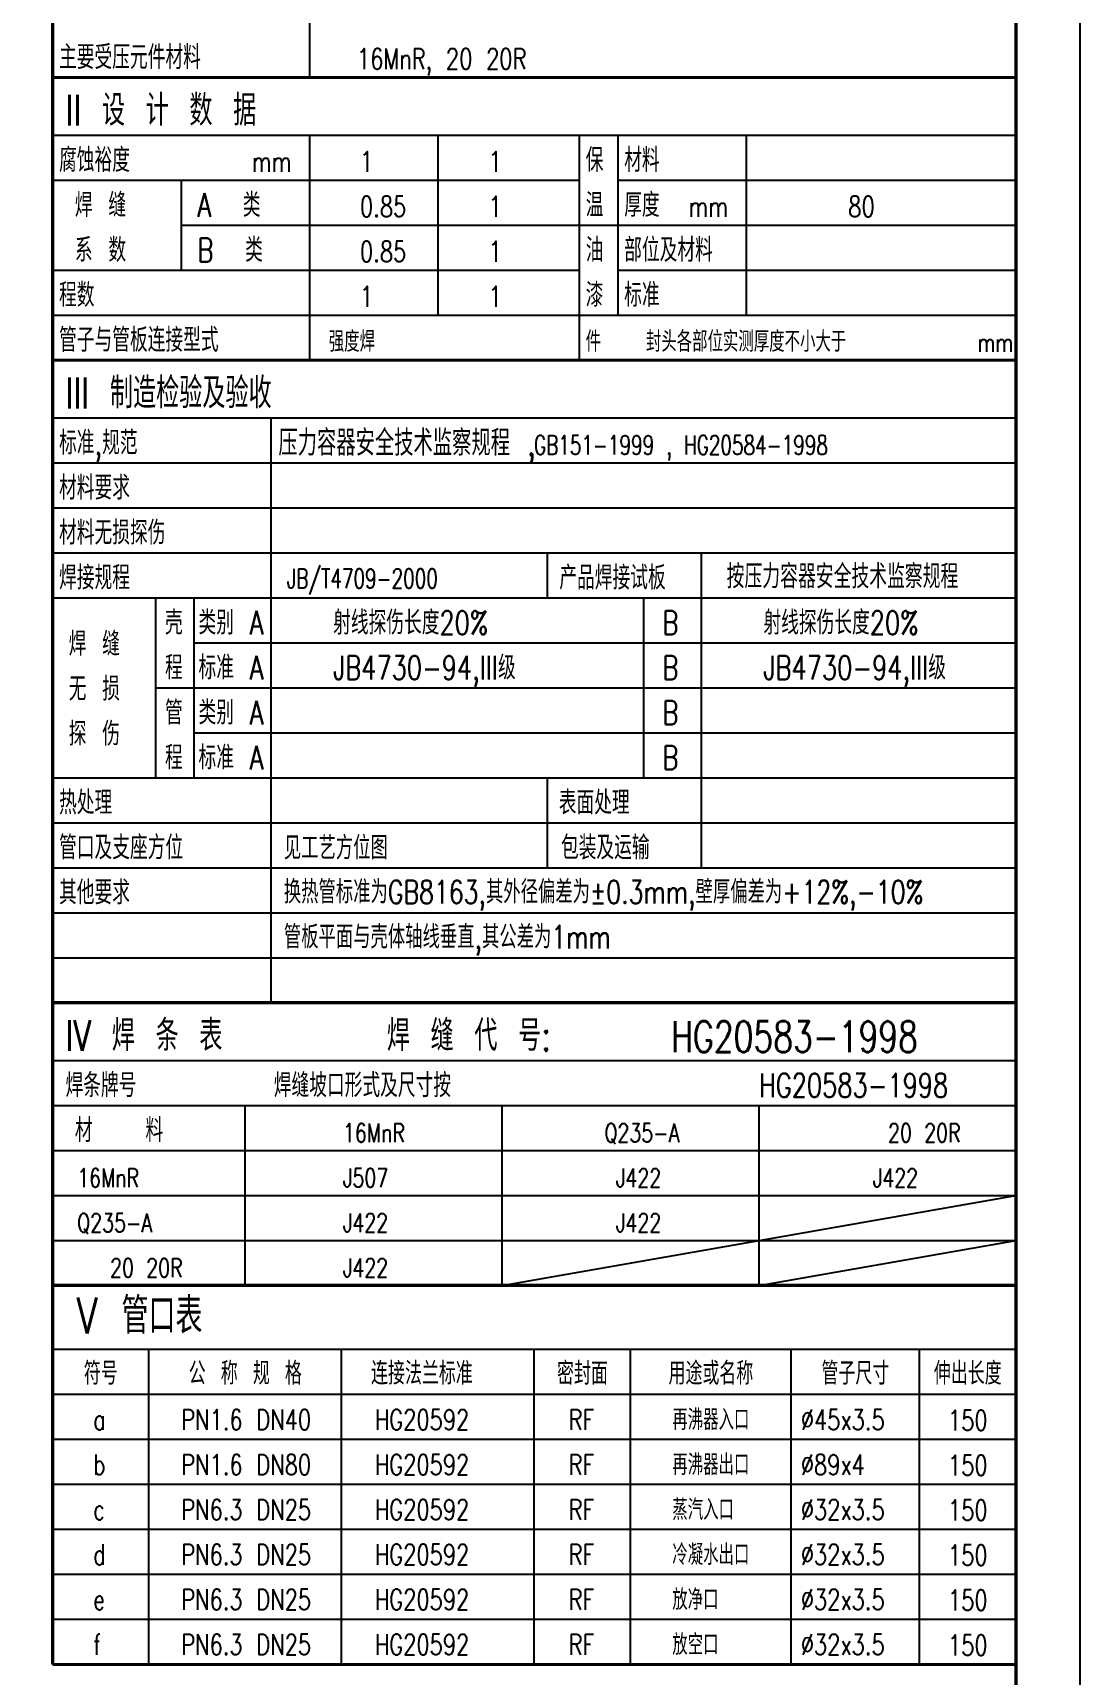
# Model space of a CAD drawing. Extents: x -11639 to -9817, y 3347 to 4292.
# Drawn here: x -11193.1 to -11030.1, y 3897.5 to 4153.1 of the extents above; entities that cross this region are included whole.
import ezdxf
from ezdxf.enums import TextEntityAlignment as Align

# ---------------------------------------------------------------- set-up
doc = ezdxf.new("R2010")
doc.units = 0
doc.header["$LTSCALE"] = 10
doc.header["$MEASUREMENT"] = 0
doc.layers.add('1', color=2, linetype='CONTINUOUS')
doc.layers.add('2', color=1, linetype='CONTINUOUS')
doc.styles.add('HZ', font='txt', dxfattribs={"width": 0.75, "bigfont": 'hztxt'})

msp = doc.modelspace()

# ---------------------------------------------------------------- linework, layer by layer
at = {"layer": '1'}
for p, q in [((-11030.05331, 3451.20367), (-11030.05331, 4292.20367)), ((-11040.05331, 3461.20367), (-11040.05331, 4282.20367)), ((-11150.05331, 4223.20367), (-11150.05331, 4146.20367)), ((-11190.05331, 4137.20367), (-11040.05331, 4137.20367)), ((-11150.05331, 4137.20367), (-11150.05331, 4102.20367)), ((-11130.05331, 4137.20367), (-11130.05331, 4109.20367)), ((-11108.05331, 4137.20367), (-11108.05331, 4102.20367)), ((-11102.05331, 4137.20367), (-11102.05331, 4109.20367)), ((-11082.05331, 4137.20367), (-11082.05331, 4109.20367)), ((-11190.05331, 4130.20367), (-11108.05331, 4130.20367)), ((-11170.05331, 4130.20367), (-11170.05331, 4116.20367)), ((-11102.05331, 4130.20367), (-11040.05331, 4130.20367)), ((-11170.05331, 4123.20367), (-11040.05331, 4123.20367)), ((-11190.05331, 4116.20367), (-11108.05331, 4116.20367)), ((-11102.05331, 4116.20367), (-11040.05331, 4116.20367)), ((-11190.05331, 4109.20367), (-11040.05331, 4109.20367)), ((-11190.05331, 4093.20367), (-11040.05331, 4093.20367)), ((-11156.05331, 4093.20367), (-11156.05331, 4002.20367)), ((-11190.05331, 4086.20367), (-11040.05331, 4086.20367)), ((-11190.05331, 4079.20367), (-11040.05331, 4079.20367)), ((-11190.05331, 4072.20367), (-11040.05331, 4072.20367)), ((-11113.05331, 4072.20367), (-11113.05331, 4065.20367)), ((-11089.05331, 4072.20367), (-11089.05331, 4037.20367)), ((-11190.05331, 4065.20367), (-11040.05331, 4065.20367)), ((-11174.05331, 4065.20367), (-11174.05331, 4037.20367)), ((-11168.05331, 4065.20367), (-11168.05331, 4037.20367)), ((-11098.05331, 4065.20367), (-11098.05331, 4037.20367)), ((-11168.05331, 4058.20367), (-11040.05331, 4058.20367)), ((-11174.05331, 4051.20367), (-11040.05331, 4051.20367)), ((-11168.05331, 4044.20367), (-11040.05331, 4044.20367)), ((-11190.05331, 4037.20367), (-11040.05331, 4037.20367)), ((-11113.05331, 4037.20367), (-11113.05331, 4023.20367)), ((-11089.05331, 4037.20367), (-11089.05331, 4023.20367)), ((-11190.05331, 4030.20367), (-11040.05331, 4030.20367)), ((-11190.05331, 4023.20367), (-11040.05331, 4023.20367)), ((-11190.05331, 4016.20367), (-11040.05331, 4016.20367)), ((-11190.05331, 4009.20367), (-11040.05331, 4009.20367)), ((-11190.05331, 4002.20367), (-11040.05331, 4002.20367)), ((-11190.05331, 4002.20367), (-11040.05331, 4002.20367)), ((-11190.05331, 3993.20367), (-11040.05331, 3993.20367)), ((-11190.05331, 3986.20367), (-11040.05331, 3986.20367)), ((-11160.05331, 3958.20367), (-11160.05331, 3986.20367)), ((-11120.05331, 3958.20367), (-11120.05331, 3986.20367)), ((-11080.05331, 3958.20367), (-11080.05331, 3986.20367)), ((-11190.05331, 3979.20367), (-11040.05331, 3979.20367)), ((-11190.05331, 3972.20367), (-11040.05331, 3972.20367)), ((-11080.05331, 3965.20367), (-11040.05331, 3972.20367)), ((-11190.05331, 3965.20367), (-11040.05331, 3965.20367)), ((-11120.05331, 3958.20367), (-11080.05331, 3965.20367)), ((-11080.05331, 3958.20367), (-11040.05331, 3965.20367)), ((-11190.05331, 3958.20367), (-11040.05331, 3958.20367)), ((-11190.05331, 3958.20367), (-11040.05331, 3958.20367)), ((-11190.05331, 3958.20367), (-11040.05331, 3958.20367)), ((-11190.05331, 3958.20367), (-11040.05331, 3958.20367)), ((-11040.05331, 3948.20367), (-11190.05331, 3948.20367)), ((-11175.05331, 3899.20367), (-11175.05331, 3948.20367)), ((-11145.05331, 3899.20367), (-11145.05331, 3948.20367)), ((-11115.05331, 3899.20367), (-11115.05331, 3948.20367)), ((-11100.05331, 3899.20367), (-11100.05331, 3948.20367)), ((-11075.05331, 3899.20367), (-11075.05331, 3948.20367)), ((-11055.05331, 3899.20367), (-11055.05331, 3948.20367)), ((-11040.05331, 3941.20367), (-11190.05331, 3941.20367)), ((-11040.05331, 3934.20367), (-11190.05331, 3934.20367)), ((-11040.05331, 3927.20367), (-11190.05331, 3927.20367)), ((-11040.05331, 3920.20367), (-11190.05331, 3920.20367)), ((-11190.05331, 3913.20367), (-11190.05331, 3899.20367)), ((-11040.05331, 3913.20367), (-11190.05331, 3913.20367)), ((-11040.05331, 3906.20367), (-11190.05331, 3906.20367)), ((-11040.05331, 3899.20367), (-11190.05331, 3899.20367)), ((-11040.05331, 3899.20367), (-11190.05331, 3899.20367))]:
    msp.add_line(p, q, dxfattribs=at)
at = {"layer": '1', "const_width": 0.5}
msp.add_lwpolyline([(-11599.05331, 4282.20367), (-11040.05331, 4282.20367), (-11040.05331, 3461.20367), (-11599.05331, 3461.20367), (-11599.05331, 4282.20367)], dxfattribs=at)
at = {"layer": '1'}
msp.add_lwpolyline([(-11040.05331, 3899.20367, 0.5, 0.5, 0), (-11190.05331, 3899.20367, 0.5, 0.5, 0)], format="xyseb", dxfattribs=at)
at = {"layer": '2', "const_width": 0.5}
for points in [[(-11190.05331, 4146.20367), (-11190.05331, 4232.20367), (-11040.05331, 4232.20367), (-11040.05331, 4146.20367)], [(-11190.05331, 4102.20367), (-11190.05331, 4146.20367), (-11040.05331, 4146.20367), (-11040.05331, 4102.20367)]]:
    msp.add_lwpolyline(points, close=True, dxfattribs=at)
for points in [[(-11190.05331, 3995.20367), (-11190.05331, 4102.20367), (-11040.05331, 4102.20367), (-11040.05331, 3995.20367)], [(-11190.05331, 3941.20367), (-11190.05331, 4002.20367), (-11040.05331, 4002.20367), (-11040.05331, 3958.20367)], [(-11190.05331, 3899.20367), (-11190.05331, 3958.20367)], [(-11040.05331, 3958.20367), (-11190.05331, 3958.20367)]]:
    msp.add_lwpolyline(points, dxfattribs=at)

# ---------------------------------------------------------------- texts
at = {"layer": '1', "style": 'HZ'}
for s, height, width, p in [('主要受压元件材料', 3.68, 0.75, (-11189.05331, 4147.50367)), ('16MnR, 20 20R', 3.2, 0.75, (-11142.67403, 4147.50367)), ('II 设 计 数 据', 4.8, 0.75, (-11188.05331, 4138.70367)), ('腐蚀裕度', 3.68, 0.75, (-11189.05331, 4131.50367)), ('mm', 3.2, 0.75, (-11159.05331, 4131.50367)), ('1', 3.2, 0.75, (-11142.19045, 4131.50367)), ('1', 3.2, 0.75, (-11122.19045, 4131.50367)), ('保', 3.68, 0.75, (-11107.05331, 4131.50367)), ('材料', 3.68, 0.75, (-11101.05331, 4131.50367)), (' 焊 缝    A  类', 3.68, 0.75, (-11189.05331, 4124.50367)), ('温', 3.68, 0.75, (-11107.05331, 4124.50367)), ('厚度', 3.68, 0.75, (-11101.05331, 4124.50367)), ('0.85', 3.2, 0.75, (-11142.19045, 4124.50367)), ('1', 3.2, 0.75, (-11122.19045, 4124.50367)), ('mm', 3.2, 0.75, (-11091.05331, 4124.50367)), ('80', 3.2, 0.75, (-11066.1553, 4124.50367)), (' 系 数    B  类', 3.68, 0.75, (-11189.05331, 4117.50367)), ('0.85', 3.2, 0.75, (-11142.19045, 4117.50367)), ('1', 3.2, 0.75, (-11122.19045, 4117.50367)), ('油', 3.68, 0.75, (-11107.05331, 4117.50367)), ('部位及材料', 3.68, 0.75, (-11101.05331, 4117.50367)), ('程数', 3.68, 0.75, (-11189.05331, 4110.50367)), ('1', 3.2, 0.75, (-11142.19045, 4110.50367)), ('1', 3.2, 0.75, (-11122.19045, 4110.50367)), ('漆', 3.68, 0.75, (-11107.05331, 4110.50367)), ('标准', 3.68, 0.75, (-11101.05331, 4110.50367)), ('管子与管板连接型式', 3.68, 0.75, (-11189.05331, 4103.50367)), ('强度焊', 3.2, 0.75, (-11147.05331, 4103.50367)), ('件   封头各部位实测厚度不小大于', 3.2, 0.75, (-11107.05331, 4103.50367)), ('mm', 2.88, 0.75, (-11046.05331, 4103.50367)), ('III 制造检验及验收', 4.8, 0.75, (-11188.05331, 4094.70367)), ('标准,规范', 3.68, 0.75, (-11189.05331, 4087.50367)), ('压力容器安全技术监察规程 ,', 4.00752, 0.75, (-11154.89934, 4087.33168)), ('  GB151-1999 , HG20584-1998', 3, 0.7, (-11118.8503, 4087.50367)), ('材料要求', 3.68, 0.75, (-11189.05331, 4080.50367)), ('材料无损探伤', 3.68, 0.75, (-11189.05331, 4073.50367)), ('焊接规程                         产品焊接试板', 3.68, 0.75, (-11189.05331, 4066.50367)), ('JB/T4709-2000', 3, 0.7, (-11153.56296, 4066.73521)), ('按压力容器安全技术监察规程', 3.7, 0.75, (-11085.10024, 4066.69299)), ('壳 类别 A                       B', 3.68, 0.75, (-11172.55331, 4059.50367)), ('射线探伤长度20%', 3.68, 0.75, (-11146.37327, 4059.50367)), ('射线探伤长度20%', 3.68, 0.75, (-11079.37327, 4059.50367)), ('焊 缝', 3.68, 0.75, (-11187.55331, 4056.20367)), ('程 标准 A                       B', 3.68, 0.75, (-11172.55331, 4052.50367)), ('JB4730-94,III级', 3.68, 0.75, (-11146.37327, 4052.50367)), ('JB4730-94,III级', 3.68, 0.75, (-11079.37327, 4052.50367)), ('无 损', 3.68, 0.75, (-11187.55331, 4049.20367)), ('管 类别 A                       B', 3.68, 0.75, (-11172.55331, 4045.50367)), ('探 伤', 3.68, 0.75, (-11187.55331, 4042.20367)), ('程 标准 A                       B', 3.68, 0.75, (-11172.55331, 4038.50367)), ('热处理                          表面处理', 3.68, 0.75, (-11189.05331, 4031.50367)), ('管口及支座方位                      包装及运输', 3.68, 0.75, (-11189.05331, 4024.50367)), ('见工艺方位图', 3.6, 0.75, (-11154.05331, 4024.50367)), ('其他要求', 3.68, 0.75, (-11189.05331, 4017.50367)), ('换热管标准为GB8163,其外径偏差为%%p0.3mm,壁厚偏差为+12%,-10%', 3.6, 0.75, (-11154.05331, 4017.64111)), ('管板平面与壳体轴线垂直,其公差为1mm', 3.6, 0.75, (-11154.05331, 4010.64111)), ('IV 焊 条 表       焊 缝 代 号:', 4.8, 0.75, (-11188.05331, 3994.70367)), ('HG20583-1998', 4.8, 0.75, (-11093.73297, 3994.51493)), ('焊条牌号        焊缝坡口形式及尺寸按', 3.68, 0.75, (-11188.05331, 3987.50367)), ('HG20583-1998', 3.68, 0.75, (-11080.05331, 3987.50367)), (' 材   料', 3.68, 0.75, (-11189.05331, 3980.50367)), ('16MnR', 2.88, 0.75, (-11144.84582, 3980.50367)), ('Q235-A', 2.88, 0.75, (-11104.12607, 3980.50367)), ('20 20R', 2.88, 0.75, (-11059.96267, 3980.50367)), ('16MnR', 2.88, 0.75, (-11186.23141, 3973.50367)), ('J507', 2.88, 0.75, (-11144.84582, 3973.50367)), ('J422', 2.88, 0.75, (-11102.32521, 3973.50367)), ('J422', 2.88, 0.75, (-11062.32521, 3973.50367)), ('Q235-A', 2.88, 0.75, (-11186.23141, 3966.50367)), ('J422', 2.88, 0.75, (-11144.84582, 3966.50367)), ('J422', 2.88, 0.75, (-11102.32521, 3966.50367)), ('20 20R', 2.88, 0.75, (-11181.1007, 3959.50367)), ('J422', 2.88, 0.75, (-11144.84582, 3959.50367)), (' V 管口表', 5.6, 0.75, (-11190.05331, 3950.70367)), ('PN1.6 DN40', 3.2, 0.75, (-11170.04301, 3935.70367)), ('HG20592', 3.2, 0.75, (-11139.88691, 3935.70367)), ('RF', 3.2, 0.75, (-11109.72011, 3935.70367)), ('再沸器入口', 3.2, 0.75, (-11093.56134, 3935.70367)), ('%%c45x3.5', 3.2, 0.75, (-11073.55331, 3935.70367)), ('a', 3.2, 0.75, (-11183.75821, 3935.70367)), ('b', 3.2, 0.75, (-11183.75821, 3928.70367)), ('PN1.6 DN80', 3.2, 0.75, (-11170.04301, 3928.70367)), ('HG20592', 3.2, 0.75, (-11139.88691, 3928.70367)), ('RF', 3.2, 0.75, (-11109.72011, 3928.70367)), ('再沸器出口', 3.2, 0.75, (-11093.56134, 3928.70367)), ('%%c89x4', 3.2, 0.75, (-11073.55331, 3928.70367)), ('c', 3.2, 0.75, (-11183.75821, 3921.70367)), ('PN6.3 DN25', 3.2, 0.75, (-11170.04301, 3921.70367)), ('HG20592', 3.2, 0.75, (-11139.88691, 3921.70367)), ('RF', 3.2, 0.75, (-11109.72011, 3921.70367)), ('蒸汽入口', 3.2, 0.75, (-11093.56134, 3921.70367)), ('%%c32x3.5', 3.2, 0.75, (-11073.55331, 3921.70367)), ('d', 3.2, 0.75, (-11183.75821, 3914.70367)), ('PN6.3 DN25', 3.2, 0.75, (-11170.04301, 3914.70367)), ('HG20592', 3.2, 0.75, (-11139.88691, 3914.70367)), ('RF', 3.2, 0.75, (-11109.72011, 3914.70367)), ('冷凝水出口', 3.2, 0.75, (-11093.56134, 3914.70367)), ('%%c32x3.5', 3.2, 0.75, (-11073.55331, 3914.70367)), ('PN6.3 DN25', 3.2, 0.75, (-11170.04301, 3907.70367)), ('HG20592', 3.2, 0.75, (-11139.88691, 3907.70367)), ('RF', 3.2, 0.75, (-11109.72011, 3907.70367)), ('放净口', 3.2, 0.75, (-11093.56134, 3907.70367)), ('%%c32x3.5', 3.2, 0.75, (-11073.55331, 3907.70367)), ('e', 3.2, 0.75, (-11183.75821, 3907.70367)), ('f', 3.2, 0.75, (-11183.75821, 3900.70367)), ('PN6.3 DN25', 3.2, 0.75, (-11170.04301, 3900.70367)), ('HG20592', 3.2, 0.75, (-11139.88691, 3900.70367)), ('RF', 3.2, 0.75, (-11109.72011, 3900.70367)), ('放空口', 3.2, 0.75, (-11093.56134, 3900.70367)), ('%%c32x3.5', 3.2, 0.75, (-11073.55331, 3900.70367))]:
    msp.add_text(s, height=height, dxfattribs=dict(at, width=width)).set_placement(p)
at = {"layer": '1', "style": 'HZ', "width": 0.75}
for s, height, p in [('符号', 3.52, (-11182.55331, 3944.70367)), ('公 称 规 格', 3.52, (-11160.05331, 3944.70367)), ('连接法兰标准', 3.52, (-11132.55331, 3944.70367)), ('密封面', 3.52, (-11107.55331, 3944.70367)), ('用途或名称', 3.52, (-11087.55331, 3944.70367)), ('管子尺寸', 3.52, (-11065.05331, 3944.70367)), ('伸出长度', 3.52, (-11047.55331, 3944.70367)), ('150', 3.2, (-11047.55331, 3937.20367)), ('150', 3.2, (-11047.55331, 3930.20367)), ('150', 3.2, (-11047.55331, 3923.20367)), ('150', 3.2, (-11047.55331, 3916.20367)), ('150', 3.2, (-11047.55331, 3909.20367)), ('150', 3.2, (-11047.55331, 3902.20367))]:
    msp.add_text(s, height=height, dxfattribs=at).set_placement(p, align=Align.MIDDLE)

doc.saveas('drawing.dxf')
